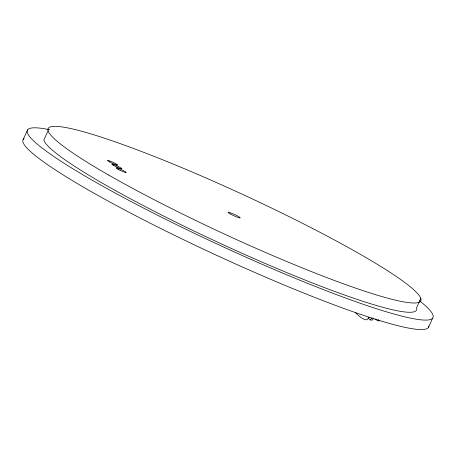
<?xml version="1.0" encoding="UTF-8"?>
<svg xmlns="http://www.w3.org/2000/svg" width="456" height="456" viewBox="0 0 456 456"><rect width="100%" height="100%" fill="white"/><g stroke="black" fill="none" stroke-linecap="round" stroke-linejoin="round"><path stroke-width="0.68" d="M23.29 139.291L27.673 129.817M48.085 130.798L43.799 140.072A205.28 21.814 24.8 0 0 238.608 251.752A205.28 21.814 24.8 0 0 416.562 307.789L420.848 298.515M428.327 327.539L432.71 318.066M369.166 317.256L366.829 319.855C362.201 319.684 358.758 315.489 355.441 312.685M368.174 318.071L370.238 319.947L371.999 317.798M373.475 318.539L372.153 320.146L370.238 319.947M375.413 318.966L377.631 320.733L378.514 319.656M377.631 320.733L379.346 320.91M419.48 300.772A223.372 23.735 24.8 0 1 219.524 245.163A223.372 23.735 24.8 0 1 49.641 129.715M428.822 326.125A223.372 23.735 24.8 0 1 213.733 253.981A223.372 23.735 24.8 0 1 24.065 138.556M108.636 175.03A205.28 21.814 24.8 0 0 416.676 302.858A205.28 21.814 24.8 0 0 178.085 166.087A205.28 21.814 24.8 0 0 108.636 175.03M230.331 213.967A6.703 0.712 24.8 0 0 240.152 217.951A6.703 0.712 24.8 0 0 231.916 213.345A6.703 0.712 24.8 0 0 230.331 213.967M113.344 165.323A5.586 0.593 24.8 0 0 121.78 168.851A5.586 0.593 24.8 0 0 115.436 165.18A5.586 0.593 24.8 0 0 113.344 165.323M109.474 161.863A5.586 0.593 24.8 0 0 117.591 165.129A5.586 0.593 24.8 0 0 110.608 161.259A5.586 0.593 24.8 0 0 109.474 161.863M118.15 169.313A5.586 0.593 24.8 0 0 126.192 172.522A5.586 0.593 24.8 0 0 119.101 168.623A5.586 0.593 24.8 0 0 118.15 169.313"/></g></svg>
